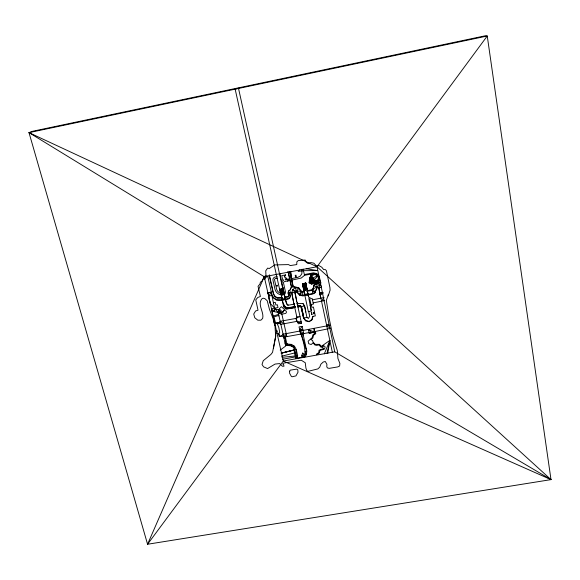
<?xml version="1.0" encoding="UTF-8"?>
<svg xmlns="http://www.w3.org/2000/svg" width="580" height="580" viewBox="0 0 580 580"><rect width="100%" height="100%" fill="white"/><g stroke="black" fill="none" stroke-linecap="round" stroke-linejoin="round"><path stroke-width="0.87" d="M282.576 359.23L295.452 356.925L296.083 356.026L296.264 349.501L294.546 346.318L291.515 344.389L287.752 344.107L286.788 343.49L285.222 343.773L285.577 338.089L284.012 338.379L285.309 336.9L286.215 333.623L329.889 325.329M319.928 294.401L319.906 294.836L323.132 293.342M322.995 292.349L319.616 292.769L319.885 293.93M320.37 283.069L320.109 280.242M332.325 352.183L318.804 288.325L320 284.526L316.665 283.758L313.896 285.701L313.099 288.912L312.076 290.384L306.74 291.377M319.217 279.647L318.608 275.812L319.217 279.647L317.912 281.539L312.917 282.163L311.677 281.88L310.952 280.894L311.59 276.776L312.344 280.336L313.062 281.322L314.302 281.605L317.985 280.916L319.29 279.031M290.341 271.657L293.132 286.259L298.816 287.868L296.438 291.863L299.498 295.14L302.847 295.93L312.649 294.111L314.795 292.943L317.253 287.332L316.665 283.758L321.153 282.924M317.912 281.539L317.985 280.916M280.205 350.088L285.723 346.021L278.364 313.2L278.784 309.684L275.471 309.096L270.215 303.333L268.888 298.649M281.546 289.579L283.192 289.848L282.641 294.502L284.04 293.676L283.04 287.847L282.815 288.796L279.618 289.391L235.154 89.168L235.574 88.892L238.945 88.182L238.532 88.45L282.815 288.796M314.795 292.943L317.311 286.853L320 284.526L321.537 286.571M328.236 295.952L330.092 290.196L329.926 287.586L326.431 270.773L325.409 269.627L323.64 269.562L321.82 267.264L319.21 265.691L316.107 265.662L313.903 263.204L310.858 262.566L307.82 263.421L305.82 261.87L305.232 260.029L298.221 260.587L296.851 261.863L296.764 264.567L290.254 265.575L288.514 264.596L274.818 264.915L269.272 268.54L267.648 268.09L265.742 270.838L265.988 275.558L264.248 276.718L261.979 281.061L260.369 282.264L259.985 283.982L258.042 286.317L260.406 296.474L257.774 297.496L255.758 299.896L258.02 310.184L255.591 310.989L253.721 314.041L254.765 317.738L257.81 320.189L260.869 320.189L262.653 318.427C264.328 311.938 256.904 304.449 262.044 298.649L263.161 298.229L264.799 298.57L267.25 300.795L269.482 309.437L273.216 318.797L275.014 326.431L275.638 336.248L272.564 352.321L270.925 354.431L263.255 360.702L262.022 364.494L263.581 366.843L267.568 368.568L275.043 364.08L279.64 363.573L282.322 366.212L283.982 366.226L283.569 364.399L282.627 363.885L283.461 363.123L301.267 360.224L305.254 362.739L305.935 368.169L306.834 370.627L308.103 371.316L317.847 368.916L319.754 367.14L320.849 364.247L323.227 362.029L325.286 361.492L326.888 364.262L326.794 366.894L327.613 368.032L329.237 368.358L337.748 366.915L339.619 366.009L339.88 363.421L337.923 358.527L337.342 350.675L332.746 335.559L329.164 318.406L326.351 300.418L328.439 294.336M304.348 284.824L305.993 285.084L305.406 289.768L306.813 288.934L305.798 283.091L302.601 283.685L302.499 284.345M291.798 280.133L301.23 278.045L304.565 275.304L313.664 273.593L316.687 274.304L318.507 276.732L316.724 274.739L313.852 274.043L311.685 274.753L309.756 277.457L309.067 282.822L311.562 284.099L320.435 282.438L309.067 282.822L310.177 281.046L310.887 275.696L312.105 274.34L313.432 273.956M316.738 283.127L313.976 285.07L313.896 285.701L318.855 287.847L321.255 287.397M307.4 294.451L312.729 293.458L312.163 289.739L313.178 288.274L313.976 285.07M308.509 296.866L305.798 283.091L308.509 296.866L311.424 298.736L312.228 298.591L313.403 304.101L311.453 304.464L311.344 304.978L311.844 307.342L313.439 307.052L315.317 315.919L312.671 316.404L311.88 319.565L309.147 321.48L305.849 320.428M305.812 320.696L303.789 318.029L302.666 312.373M301.629 308.082L303.514 318.079L305.696 320.914L309.198 321.719L312.127 319.703L312.954 316.346M306.501 286.382L306.856 289.137L305.45 290.007M310.952 280.894L311.59 276.776L312.344 280.336M305.566 283.156L305.5 283.736L305.45 283.25L304.384 283.845M327.685 353.582L329.853 340.387L321.226 346.463L319.616 344.346L315.259 344.375L312.997 342.099L312.627 340.409L310.67 339.554L312.837 337.995L313.519 335.211L315.745 333.703L315.476 331.426L314.708 331.564M300.077 305.305L301.281 306.595L303.514 318.079L306.965 317.449L308.495 318.427L309.684 316.122L308.698 311.518M308.19 294.314L307.857 293.828L304.906 295.546L305.007 294.894L302.956 295.278L302.405 291.559L300.868 290.565L298.816 287.868M300.135 305.573L297.692 306.269L297.257 304.246M303.848 283.548L303.782 283.954L302.854 283.736M304.203 284.845L303.311 285.193L305.261 289.79L303.615 289.529L303.289 287.078L304.819 294.024M303.884 283.968C304.594 283.569 302.1 284.033 302.673 284.193M304.101 284.04L305.58 290.587L304.21 283.424M297.692 306.269L297.931 306.885L299.969 306.653L300.991 307.277L302.347 312.685M299.498 295.14L300.752 291.211L298.7 288.507L293.001 286.897L291.414 287.194L289.957 290.312L288.456 291.377L290.058 289.833L291.508 286.716L288.659 273.644M297.968 307.059L298.337 306.494L297.881 306.581M297.583 302.999L297.17 303.391L297.272 302.825L298.229 306.515L297.866 306.284M297.33 302.89L297.207 303.565L302.883 303.463L304.638 306.639L306.965 317.449M294.857 306.9L294.437 307.704L295.06 307.095M273.426 348.558L275.754 336.183L275.703 333.137M294.154 303.478L294.031 304.152L287.926 305.283L286.774 304.224L282.888 288.477M294.125 303.644L293.676 304.217L293.697 303.717M286.215 333.623L283.069 334.196L285.309 336.9L286.788 343.49L286.259 345.252L287.752 344.107L288.086 345.593L291.515 344.389L290.993 345.789L293.4 347.348L294.698 349.783L296.264 349.501L297.649 355.75L297.322 357.461L295.778 358.396L295.452 356.925L297.322 357.461L296.083 356.026L294.698 349.783L294.546 346.318L286.259 345.252L285.222 343.773M302.956 295.278L299.613 294.481L296.561 291.218L295.358 287.738L292.581 289.681L291.704 293.524L296.837 316.992L296.01 318.406L298.323 323.807L301.484 323.234L294.894 292.929L295.024 292.284L296.561 291.218L300.752 291.211L302.296 292.204L304.072 291.878M267.358 292.965L271.302 292.052L271.904 295.445L273.506 298.026L276.595 300.186L280.314 300.607L288.26 299.135L289.884 297.453L288.398 298.475L285.512 299.012M290.16 296.373L289.514 293.437L290.594 291.994L291.841 292.871L293.56 302.013M287.926 305.276L288.064 304.601L286.527 303.623L285.367 299.671L279.828 273.303M285.418 297.438L288.064 296.945L288.702 296.01L288.166 292.595M289.514 293.437L290.594 291.994M288.064 296.945L288.811 295.517M281.858 282.967L282.279 281.039L283.75 280.191L282.583 279.408L281.75 275.63L285.657 274.891L284.338 276.827L287.042 278.567L285.2 278.915L285.411 279.879L289.84 279.045M295.278 306.472L288.738 307.646L286.389 307.443L284.526 305.964M327.055 353.118L329.853 340.387L324.336 353.851M288.564 290.892L288.064 293.081L288.702 296.01M283.765 291.124L284.084 293.879L282.692 294.742M289.746 298.113L290.29 295.713L289.652 292.784M279.618 289.391L279.857 288.441M316.375 354.786L316.629 353.959L318.71 352.698L319.08 350.168L323.705 348.551L322.56 347.456L320.805 347.05L319.116 344.919L316.6 345.368L314.846 344.962L313.149 342.831L311.156 344.527L308.69 343.701L308.154 341.214L312.207 337.589L312.881 334.805L315.063 333.232L314.063 328.563L314.07 331.992L314.36 333.362L315.063 333.232L314.07 331.992L308.408 329.592L309.198 333.261L312.04 332.746L308.408 329.592M310.278 305.174L310.779 303.558L309.821 299.034L308.836 298.403L311.279 310.626L310.119 305.203L311.344 304.978M284.505 310.539A1.595 1.515 12 0 1 286.389 311.764A1.595 1.515 12 0 1 285.135 313.534L281.865 314.135L278.364 313.2L280.387 309.807L279.277 308.777L281.416 306.697L284.678 309.684L282.605 311.859L281.488 310.8L278.364 313.2L275.471 309.096L273.825 311.547L271.44 308.748L278.008 307.538L277.392 304.761L275.877 305.036L275.282 302.39L273.383 302.745L271.904 295.445L268.728 296.039L268.04 292.973M264.226 277.624L265.118 276.109M264.835 277.421L267.017 275.855M264.611 279.451L266.039 277.196L267.771 276.37L271.991 295.118L273.593 297.685L276.718 299.686L282.344 299.599L279.705 289.072M284.338 276.827L285.657 274.891M318.072 282.293L320 279.509M303.079 330.556L299.657 329.933L302.158 326.351L303.724 333.558L283.743 337.183M321.494 301.172L324.046 297.518L312.489 299.817M323.364 349.022L323.705 348.551M298.475 358.687L295.778 358.396L300.846 357.498L303.405 356.323L305.015 354.09C305.189 344.716 301.259 335.842 299.005 326.924L302.158 326.351M278.965 315.861L277.61 315.694L273.927 317.006L275.725 323.531L279.176 322.676L280.183 321.305L296.01 318.406L299.998 316.412L296.837 316.992M334.762 351.842L317.021 266.757L487.251 36.011L485.482 35.75L32.857 131.218L29 132.631L147.566 544.25L551 479.624L487.251 36.011L29 132.631L264.248 276.718L317.021 266.757L551 479.624L283.308 361.036L264.248 276.718L147.566 544.25L283.308 361.036L334.762 351.842L551 479.624M283.055 334.123L282.054 335.486L280.082 336.074L279.575 335.755L278.994 333.159L279.734 332.434L278.806 327.497L277.363 323.995L279.342 323.408L280.858 324.321L296.67 321.429L301.484 323.234M295.046 306.798L294.437 307.704M299.969 269.656L298.113 271.433L303.579 270.686L317.267 270.548L306.211 268.728M282.547 294.77L280.901 294.473L280.002 290.442L281.409 289.608M303.318 285.193L302.789 285.686L305.261 289.79L303.615 289.529M293.4 347.348L294.546 346.318M299.613 294.481L302.296 292.204M323.466 345.89L322.407 346.731L321.226 346.463L323.466 345.89L324.851 346.253L325.104 347.616L324.249 349.24L319.957 350.385L319.341 353.097L317.18 354.51M311.562 284.099L313.077 282.917M283.635 294.821L285.106 293.785L285.519 292.059L283.446 282.67L284.055 281.735L290.239 280.278L287.274 281.133M294.894 292.929L296.438 291.863M284.04 293.676L282.641 294.502L282.504 289.579M306.813 288.934L305.406 289.768L305.312 284.816M285.505 299.019L285.113 298.548L282.185 300.266L283.787 307.139L285.708 308.886L287.361 308.988L294.756 307.473M278.625 314.345L274.086 315.788L273.151 317.151L271.44 308.748M317.311 286.853L313.099 288.912L314.853 292.45L312.729 293.458M284.497 310.488L283.692 310.851L283.214 312.308L278.364 313.2M281.351 289.369L279.959 290.232L280.858 294.27L282.496 294.531L280.524 289.949M304.152 284.606L302.745 285.476L302.601 283.685L303.13 286.157L302.601 283.685M314.302 281.605L312.917 282.163L311.677 281.88L313.062 281.322M309.198 333.261L314.07 331.992M286.933 279.589L289.906 278.733M281.039 353.14L294.43 349.856M293.705 350.088L281.8 353.06L294.538 349.943M281.619 356.214L295.205 352.814M313.852 274.043L310.583 274.797L311.685 274.753M277.131 276.638L274.775 277.088L273.303 278.117L272.89 279.872L274.993 289.275A7.337 7.032 14 0 0 281.329 294.879M277.479 278.19L275.116 278.632L274.478 279.575L275.805 285.527L277.428 285.222L277.595 285.976L275.978 286.281L276.58 288.978A5.648 5.416 14 0 0 280.357 293.096M304.399 274.55L313.505 272.839L317.093 273.702L319.29 276.587M302.774 283.743L303.985 283.519M305.58 283.221C304.065 282.793 303.76 284.722 305.486 283.663M305.704 283.743L302.492 284.309L308.342 311.583L311.525 311.003M281.227 288.782L282.822 295.321M281.525 288.767L282.728 288.543L282.851 288.021M281.3 288.855L282.91 288.55M267.706 293.031L271.215 292.378L268.728 296.039L270.215 303.333M291.841 292.871L295.024 292.284L295.524 294.582M302.405 291.559L304.174 291.225M306.842 290.732L312.163 289.739M282.018 297.591L277.32 297.728L274.92 296.162L273.543 293.618L269.337 274.855M284.649 297.105L288.173 296.452M281.894 298.091L277.196 298.221L274.789 296.648L273.412 294.111L269.192 275.312M304.66 294.423L307.857 293.828M285.113 298.548L281.938 299.142L284.251 306.399L286.274 307.748L288.796 307.915L295.235 306.726M293.639 304.043L294.096 303.412L294.887 307.132M324.684 300.585L313.142 302.883M297.634 306.001L300.034 305.558L301.564 306.544L303.789 318.029M301.281 306.595L304.739 305.957L302.883 303.463M311.822 314.664L311.279 312.098L312.076 314.621M276.036 330.854L277.08 330.665L277.312 331.658L276.261 331.854M326.467 324.699L328.845 324.271M299.657 329.933L302.818 329.353M309.053 332.594L302.956 333.696L306.74 351.081L306.501 354.612L304.507 357.418L300.846 357.498M315.476 331.426L330.513 328.331L326.721 325.902M297.953 322.103L301.114 321.53M296.083 356.026L297.649 355.75M293.632 307.893L285.708 308.886M279.176 322.676L275.297 323.089L277.196 323.263M281.981 357.324L295.314 355.975L295.235 353.72M304.29 284.577L305.95 284.882L306.486 286.484L305.993 285.084M305.312 290.029L303.659 289.732L303.289 287.078M281.496 289.34L283.149 289.637L283.743 291.225L283.192 289.848M276.718 333.224L278.226 333.297L279.335 336.625L282.221 336.219L283.729 337.118M280.858 294.27L282.496 294.531L280.002 290.442M298.229 306.515L297.852 306.218M296.561 291.218L292.581 289.681L295.024 292.284M29 132.631L317.021 266.757M301.382 333.986L303.217 334.899L301.644 335.182L306.74 351.081L305.174 351.364L306.501 354.612L305.015 354.09L304.507 357.418L303.405 356.323M303.724 333.558L299.925 331.129L300.578 334.131M280.183 321.305L284.012 323.742M317.253 287.332L318.804 288.325M290.457 292.646L291.704 293.524M312.076 290.384L314.853 292.45M311.279 282.511L310.177 281.046L309.756 277.457M284.468 306.218L283.424 303.956L284.251 306.399M301.462 269.316L301.977 270.99L301.81 273.854L300.201 276.16L297.562 277.443L296.532 277.639L296.003 275.195L295.227 275.348L295.749 277.784L291.464 278.589L289.804 271.788M303.064 269.011L304.565 275.304M290.776 271.389L291.501 278.436L289.819 271.737M273.216 318.797L274.876 325.496M319.464 277.32L319.819 278.777M304.029 284.019L305.58 290.587M273.528 318.79L274.449 322.879M273.383 302.745L274.601 308.168L273.825 311.547L277.515 312.337L278.784 309.684L281.525 312.62L286.882 336.61M283.069 334.196L283.41 335.689M293.93 349.733L295.314 355.975M280.589 291.718L280.974 293.473M281.365 295.22L282.141 298.729M296.01 318.406L296.67 321.429M289.746 271.911L293.001 286.897L291.834 279.981M287.948 271.331L291.414 287.194M318.855 287.847L320.595 296.88M319.805 293.509L319.856 293.93M304.892 306.827L305.798 312.055M295.691 295.351L296.743 301.426M274.637 323.698L274.935 325.452M305.798 283.091L305.95 284.882M283.04 287.847L283.149 289.637M289.681 371.099L289.572 373.179L291.276 376.282L292.066 376.783L295.959 375.891L298.011 372.193L297.765 369.801L296.714 369.112L290.29 370.149L289.681 371.099M319.638 292.769L319.885 294.843L322.973 292.588L319.565 293.212L319.616 292.769L319.798 293.582L319.638 292.769M316.426 274.76L315.948 276.631L313.454 277.588L313.787 279.176L314.947 280.669L313.454 280.539L312.011 275.623L314.795 274.383L316.426 274.76M316.955 275.123L316.426 277.719L314.505 279.139L315.484 280.568L317.361 280.22L318.398 278.719L317.862 276.16L316.955 275.123M302.731 353.075L301.455 355.989L301.832 356.229L304.123 354.119L302.731 353.075M313.824 312.337L313.185 312.453L313.476 313.802L314.113 313.686L313.824 312.337"/></g></svg>
